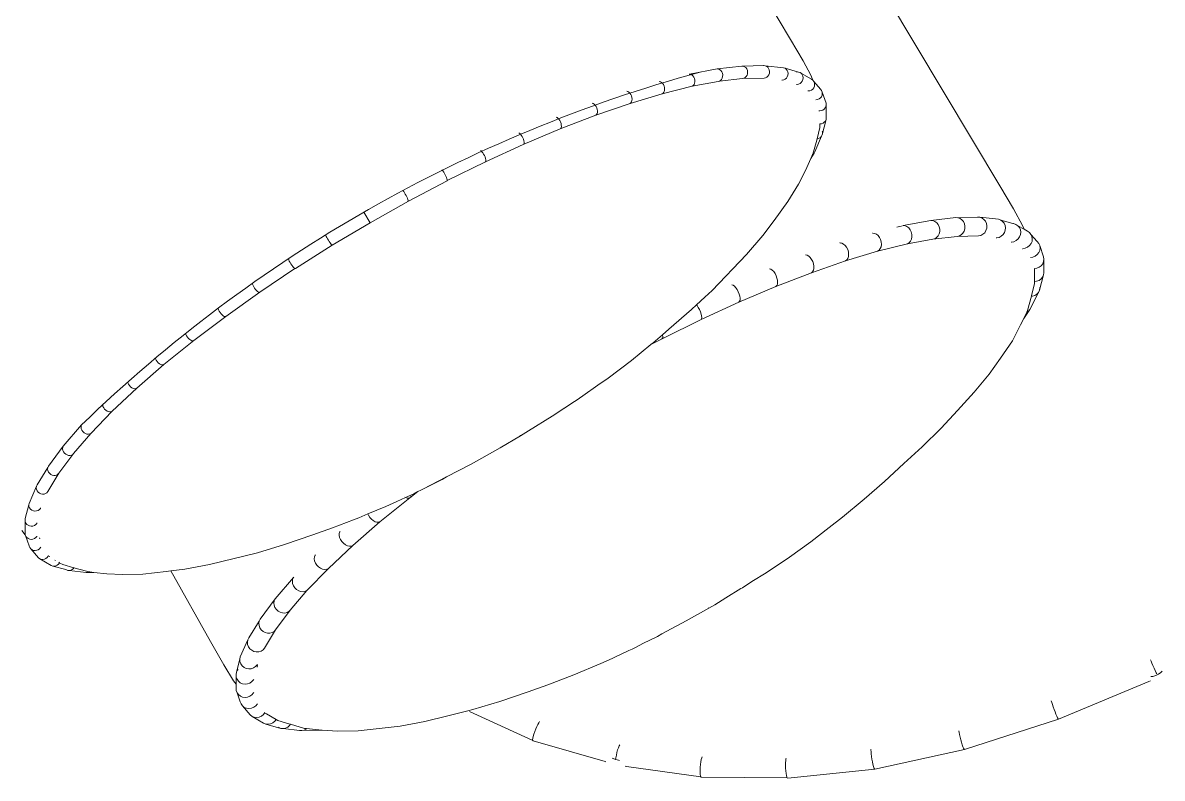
# Model space of a CAD drawing. Header units: millimetres. Extents: x 7998 to 72132, y -12523 to 5591.
# Drawn here: x 64858.25 to 64884.94, y -7581.37 to -7563.67 of the extents above; entities that cross this region are included whole.
import ezdxf

# ---------------------------------------------------------------- set-up
doc = ezdxf.new("R2010")
doc.units = ezdxf.units.MM
doc.layers.add('Xray_Furniture Temporary', color=23, linetype='Continuous', lineweight=15)

msp = doc.modelspace()

# ---------------------------------------------------------------- linework, layer by layer
at = {"layer": 'Xray_Furniture Temporary', "lineweight": 0}
for p, q in [((64871.664, -7556.35), (64876.234, -7564.063)), ((64875.884, -7558.689), (64881.136, -7567.489)), ((64876.529, -7564.563), (64876.234, -7564.063)), ((64874.514, -7564.75), (64873.867, -7564.872)), ((64875.096, -7564.684), (64874.514, -7564.75)), ((64874.546, -7564.754), (64874.514, -7564.75)), ((64874.576, -7564.767), (64874.546, -7564.754)), ((64875.129, -7564.687), (64875.096, -7564.684)), ((64875.596, -7564.675), (64875.129, -7564.687)), ((64875.161, -7564.7), (64875.129, -7564.687)), ((64875.188, -7564.722), (64875.161, -7564.7)), ((64875.21, -7564.752), (64875.188, -7564.722)), ((64875.225, -7564.786), (64875.21, -7564.752)), ((64875.606, -7564.673), (64875.596, -7564.675)), ((64875.641, -7564.676), (64875.606, -7564.673)), ((64876.074, -7564.723), (64875.641, -7564.676)), ((64875.673, -7564.689), (64875.641, -7564.676)), ((64875.701, -7564.711), (64875.673, -7564.689)), ((64875.723, -7564.741), (64875.701, -7564.711)), ((64875.738, -7564.776), (64875.723, -7564.741)), ((64876.107, -7564.736), (64876.074, -7564.723)), ((64876.136, -7564.758), (64876.107, -7564.736)), ((64876.426, -7564.825), (64876.107, -7564.736)), ((64876.158, -7564.787), (64876.136, -7564.758)), ((64876.711, -7564.897), (64876.529, -7564.563)), ((64873.867, -7564.872), (64873.864, -7564.872)), ((64873.896, -7564.876), (64873.867, -7564.872)), ((64873.925, -7564.889), (64873.896, -7564.876)), ((64873.951, -7564.911), (64873.925, -7564.889)), ((64873.973, -7564.941), (64873.951, -7564.911)), ((64873.988, -7564.976), (64873.973, -7564.941)), ((64873.996, -7565.013), (64873.988, -7564.976)), ((64873.997, -7565.051), (64873.996, -7565.013)), ((64875.113, -7564.978), (64874.57, -7565.038)), ((64874.57, -7565.038), (64874.597, -7565.021)), ((64874.603, -7564.789), (64874.576, -7564.767)), ((64874.597, -7565.021), (64874.62, -7564.997)), ((64874.624, -7564.819), (64874.603, -7564.789)), ((64874.62, -7564.997), (64874.637, -7564.965)), ((64874.639, -7564.853), (64874.624, -7564.819)), ((64874.637, -7564.965), (64874.646, -7564.929)), ((64874.647, -7564.891), (64874.639, -7564.853)), ((64874.646, -7564.929), (64874.647, -7564.891)), ((64875.616, -7564.968), (64875.113, -7564.978)), ((64875.113, -7564.978), (64875.146, -7564.972)), ((64875.146, -7564.972), (64875.175, -7564.955)), ((64875.175, -7564.955), (64875.2, -7564.931)), ((64875.2, -7564.931), (64875.219, -7564.899)), ((64875.219, -7564.899), (64875.229, -7564.863)), ((64875.231, -7564.824), (64875.225, -7564.786)), ((64875.229, -7564.863), (64875.231, -7564.824)), ((64875.616, -7564.968), (64875.65, -7564.961)), ((64875.65, -7564.961), (64875.682, -7564.945)), ((64875.682, -7564.945), (64875.708, -7564.92)), ((64875.708, -7564.92), (64875.728, -7564.888)), ((64875.728, -7564.888), (64875.74, -7564.852)), ((64875.744, -7564.814), (64875.738, -7564.776)), ((64875.74, -7564.852), (64875.744, -7564.814)), ((64876.032, -7565.013), (64876.043, -7565.014)), ((64876.043, -7565.014), (64876.078, -7565.007)), ((64876.078, -7565.007), (64876.111, -7564.991)), ((64876.111, -7564.991), (64876.139, -7564.966)), ((64876.139, -7564.966), (64876.161, -7564.935)), ((64876.173, -7564.822), (64876.158, -7564.787)), ((64876.161, -7564.935), (64876.174, -7564.898)), ((64876.178, -7564.86), (64876.173, -7564.822)), ((64876.174, -7564.898), (64876.178, -7564.86)), ((64876.39, -7564.821), (64876.373, -7564.824)), ((64876.426, -7564.825), (64876.39, -7564.821)), ((64876.46, -7564.838), (64876.426, -7564.825)), ((64876.49, -7564.861), (64876.46, -7564.838)), ((64876.512, -7564.89), (64876.49, -7564.861)), ((64876.49, -7564.861), (64876.729, -7564.995)), ((64876.526, -7564.925), (64876.512, -7564.89)), ((64876.512, -7565.036), (64876.526, -7565.001)), ((64876.531, -7564.963), (64876.526, -7564.925)), ((64876.526, -7565.001), (64876.531, -7564.963)), ((64876.759, -7565.018), (64876.711, -7564.897)), ((64876.759, -7565.018), (64876.729, -7564.995)), ((64876.781, -7565.047), (64876.759, -7565.018)), ((64872.423, -7565.281), (64872.398, -7565.276)), ((64872.449, -7565.296), (64872.423, -7565.281)), ((64872.473, -7565.319), (64872.449, -7565.296)), ((64873.187, -7565.052), (64873.158, -7565.047)), ((64873.214, -7565.066), (64873.187, -7565.052)), ((64873.239, -7565.088), (64873.214, -7565.066)), ((64873.929, -7565.158), (64873.229, -7565.332)), ((64873.26, -7565.118), (64873.239, -7565.088)), ((64873.252, -7565.317), (64873.27, -7565.293)), ((64873.276, -7565.153), (64873.26, -7565.118)), ((64873.27, -7565.293), (64873.282, -7565.263)), ((64873.285, -7565.19), (64873.276, -7565.153)), ((64873.282, -7565.263), (64873.287, -7565.228)), ((64873.287, -7565.228), (64873.285, -7565.19)), ((64874.539, -7565.044), (64873.929, -7565.158)), ((64873.929, -7565.158), (64873.954, -7565.142)), ((64873.954, -7565.142), (64873.975, -7565.118)), ((64873.975, -7565.118), (64873.989, -7565.087)), ((64873.989, -7565.087), (64873.997, -7565.051)), ((64874.539, -7565.044), (64874.57, -7565.038)), ((64876.379, -7565.113), (64876.389, -7565.114)), ((64876.389, -7565.114), (64876.426, -7565.108)), ((64876.426, -7565.108), (64876.46, -7565.092)), ((64876.46, -7565.092), (64876.489, -7565.068)), ((64876.489, -7565.068), (64876.512, -7565.036)), ((64876.645, -7565.267), (64876.654, -7565.268)), ((64876.654, -7565.268), (64876.691, -7565.263)), ((64876.691, -7565.263), (64876.726, -7565.247)), ((64876.726, -7565.247), (64876.756, -7565.223)), ((64876.756, -7565.223), (64876.779, -7565.193)), ((64876.779, -7565.193), (64876.794, -7565.157)), ((64876.795, -7565.082), (64876.781, -7565.047)), ((64876.941, -7565.228), (64876.781, -7565.047)), ((64876.794, -7565.157), (64876.8, -7565.12)), ((64876.8, -7565.12), (64876.795, -7565.082)), ((64876.963, -7565.258), (64876.941, -7565.228)), ((64876.977, -7565.293), (64876.963, -7565.258)), ((64877.069, -7565.555), (64876.977, -7565.293)), ((64876.981, -7565.33), (64876.977, -7565.293)), ((64871.614, -7565.561), (64871.592, -7565.556)), ((64871.638, -7565.576), (64871.614, -7565.561)), ((64872.476, -7565.558), (64871.677, -7565.834)), ((64872.494, -7565.348), (64872.473, -7565.319)), ((64873.229, -7565.332), (64872.476, -7565.558)), ((64872.476, -7565.558), (64872.496, -7565.544)), ((64872.51, -7565.383), (64872.494, -7565.348)), ((64872.496, -7565.544), (64872.511, -7565.521)), ((64872.52, -7565.42), (64872.51, -7565.383)), ((64872.511, -7565.521), (64872.521, -7565.492)), ((64872.524, -7565.457), (64872.52, -7565.42)), ((64872.521, -7565.492), (64872.524, -7565.457)), ((64873.229, -7565.332), (64873.252, -7565.317)), ((64876.826, -7565.474), (64876.832, -7565.475)), ((64876.832, -7565.475), (64876.87, -7565.47)), ((64876.87, -7565.47), (64876.906, -7565.455)), ((64876.906, -7565.455), (64876.936, -7565.432)), ((64876.936, -7565.432), (64876.96, -7565.402)), ((64876.96, -7565.402), (64876.976, -7565.367)), ((64876.976, -7565.367), (64876.981, -7565.33)), ((64877.073, -7565.592), (64877.069, -7565.555)), ((64871.661, -7565.599), (64871.638, -7565.576)), ((64871.681, -7565.629), (64871.661, -7565.599)), ((64871.677, -7565.834), (64871.694, -7565.821)), ((64871.698, -7565.664), (64871.681, -7565.629)), ((64871.694, -7565.821), (64871.707, -7565.799)), ((64871.709, -7565.7), (64871.698, -7565.664)), ((64871.707, -7565.799), (64871.714, -7565.771)), ((64871.714, -7565.737), (64871.709, -7565.7)), ((64871.714, -7565.771), (64871.714, -7565.737)), ((64876.903, -7565.73), (64876.922, -7565.733)), ((64876.922, -7565.733), (64876.96, -7565.728)), ((64876.96, -7565.728), (64876.996, -7565.715)), ((64876.996, -7565.715), (64877.027, -7565.692)), ((64877.027, -7565.692), (64877.051, -7565.663)), ((64877.051, -7565.663), (64877.067, -7565.629)), ((64877.067, -7565.629), (64877.073, -7565.592)), ((64877.074, -7565.904), (64877.073, -7565.592)), ((64870.767, -7565.889), (64870.747, -7565.882)), ((64870.789, -7565.904), (64870.767, -7565.889)), ((64870.81, -7565.928), (64870.789, -7565.904)), ((64870.83, -7565.958), (64870.81, -7565.928)), ((64870.847, -7565.992), (64870.83, -7565.958)), ((64871.677, -7565.834), (64870.841, -7566.157)), ((64870.86, -7566.028), (64870.847, -7565.992)), ((64870.867, -7566.064), (64870.86, -7566.028)), ((64870.865, -7566.124), (64870.869, -7566.097)), ((64870.869, -7566.097), (64870.867, -7566.064)), ((64876.919, -7566.038), (64876.923, -7566.039)), ((64876.922, -7566.049), (64876.92, -7566.127)), ((64876.923, -7566.039), (64876.922, -7566.042)), ((64876.923, -7566.039), (64876.961, -7566.035)), ((64876.961, -7566.035), (64876.997, -7566.022)), ((64876.981, -7566.296), (64877.068, -7565.94)), ((64876.997, -7566.022), (64877.028, -7566.001)), ((64877.028, -7566.001), (64877.053, -7565.973)), ((64877.053, -7565.973), (64877.068, -7565.94)), ((64877.068, -7565.94), (64877.074, -7565.904)), ((64869.889, -7566.26), (64869.873, -7566.253)), ((64869.909, -7566.277), (64869.889, -7566.26)), ((64869.93, -7566.301), (64869.909, -7566.277)), ((64869.949, -7566.331), (64869.93, -7566.301)), ((64869.967, -7566.365), (64869.949, -7566.331)), ((64869.98, -7566.401), (64869.967, -7566.365)), ((64870.841, -7566.157), (64869.976, -7566.524)), ((64870.841, -7566.157), (64870.855, -7566.145)), ((64870.855, -7566.145), (64870.865, -7566.124)), ((64876.804, -7566.694), (64876.965, -7566.328)), ((64876.857, -7566.388), (64876.92, -7566.127)), ((64876.91, -7566.375), (64876.941, -7566.355)), ((64876.941, -7566.355), (64876.965, -7566.328)), ((64876.965, -7566.328), (64876.981, -7566.296)), ((64876.982, -7566.224), (64876.977, -7566.211)), ((64876.985, -7566.248), (64876.982, -7566.224)), ((64869.976, -7566.524), (64869.089, -7566.931)), ((64869.976, -7566.524), (64869.987, -7566.513)), ((64869.99, -7566.436), (64869.98, -7566.401)), ((64869.987, -7566.513), (64869.993, -7566.494)), ((64869.994, -7566.468), (64869.99, -7566.436)), ((64869.993, -7566.494), (64869.994, -7566.468)), ((64876.76, -7566.746), (64876.834, -7566.476)), ((64876.834, -7566.476), (64876.857, -7566.388)), ((64876.857, -7566.388), (64876.875, -7566.387)), ((64876.875, -7566.387), (64876.91, -7566.375)), ((64868.99, -7566.674), (64868.976, -7566.666)), ((64869.008, -7566.691), (64868.99, -7566.674)), ((64869.027, -7566.716), (64869.008, -7566.691)), ((64869.046, -7566.746), (64869.027, -7566.716)), ((64869.064, -7566.78), (64869.046, -7566.746)), ((64869.079, -7566.815), (64869.064, -7566.78)), ((64869.091, -7566.849), (64869.079, -7566.815)), ((64869.098, -7566.88), (64869.091, -7566.849)), ((64869.1, -7566.905), (64869.098, -7566.88)), ((64876.59, -7567.13), (64876.715, -7566.848)), ((64876.715, -7566.848), (64876.789, -7566.726)), ((64876.715, -7566.848), (64876.754, -7566.759)), ((64876.754, -7566.759), (64876.76, -7566.746)), ((64876.754, -7566.759), (64876.766, -7566.751)), ((64876.766, -7566.751), (64876.789, -7566.726)), ((64876.789, -7566.726), (64876.804, -7566.694)), ((64868.077, -7567.124), (64868.067, -7567.115)), ((64868.094, -7567.142), (64868.077, -7567.124)), ((64868.112, -7567.168), (64868.094, -7567.142)), ((64868.13, -7567.198), (64868.112, -7567.168)), ((64869.089, -7566.931), (64868.194, -7567.368)), ((64869.089, -7566.931), (64869.097, -7566.922)), ((64869.097, -7566.922), (64869.1, -7566.905)), ((64876.59, -7567.13), (64876.424, -7567.451)), ((64868.189, -7567.376), (64867.287, -7567.846)), ((64868.148, -7567.232), (64868.13, -7567.198)), ((64868.165, -7567.266), (64868.148, -7567.232)), ((64868.178, -7567.299), (64868.165, -7567.266)), ((64868.188, -7567.329), (64868.178, -7567.299)), ((64868.193, -7567.352), (64868.188, -7567.329)), ((64868.189, -7567.376), (64868.194, -7567.368)), ((64868.194, -7567.368), (64868.193, -7567.352)), ((64867.161, -7567.607), (64867.153, -7567.597)), ((64867.175, -7567.626), (64867.161, -7567.607)), ((64867.192, -7567.652), (64867.175, -7567.626)), ((64867.21, -7567.683), (64867.192, -7567.652)), ((64867.229, -7567.717), (64867.21, -7567.683)), ((64876.177, -7567.86), (64876.424, -7567.451)), ((64881.136, -7567.489), (64881.457, -7568.031)), ((64867.285, -7567.852), (64866.386, -7568.355)), ((64867.246, -7567.75), (64867.229, -7567.717)), ((64867.262, -7567.782), (64867.246, -7567.75)), ((64867.274, -7567.81), (64867.262, -7567.782)), ((64867.272, -7567.84), (64867.279, -7567.849)), ((64867.283, -7567.832), (64867.274, -7567.81)), ((64867.279, -7567.849), (64867.285, -7567.852)), ((64867.287, -7567.846), (64867.283, -7567.832)), ((64867.285, -7567.852), (64867.287, -7567.846)), ((64875.851, -7568.301), (64876.177, -7567.86)), ((64866.243, -7568.107), (64866.386, -7568.355)), ((64879.522, -7568.301), (64880.106, -7568.235)), ((64880.157, -7568.238), (64880.106, -7568.235)), ((64880.157, -7568.238), (64880.617, -7568.224)), ((64880.671, -7568.227), (64880.617, -7568.224)), ((64880.722, -7568.245), (64880.671, -7568.227)), ((64880.671, -7568.227), (64881.106, -7568.274)), ((64881.457, -7568.031), (64881.67, -7568.418)), ((64866.386, -7568.355), (64865.501, -7568.882)), ((64875.585, -7568.657), (64875.851, -7568.301)), ((64878.726, -7568.459), (64878.828, -7568.434)), ((64878.837, -7568.432), (64878.828, -7568.434)), ((64878.873, -7568.423), (64878.861, -7568.426)), ((64878.873, -7568.423), (64879.522, -7568.301)), ((64878.919, -7568.427), (64878.873, -7568.423)), ((64878.964, -7568.446), (64878.919, -7568.427)), ((64879.005, -7568.478), (64878.964, -7568.446)), ((64879.039, -7568.521), (64879.005, -7568.478)), ((64879.571, -7568.305), (64879.522, -7568.301)), ((64879.619, -7568.323), (64879.571, -7568.305)), ((64879.661, -7568.355), (64879.619, -7568.323)), ((64879.696, -7568.398), (64879.661, -7568.355)), ((64879.72, -7568.449), (64879.696, -7568.398)), ((64879.732, -7568.506), (64879.72, -7568.449)), ((64880.207, -7568.256), (64880.157, -7568.238)), ((64880.25, -7568.287), (64880.207, -7568.256)), ((64880.285, -7568.33), (64880.25, -7568.287)), ((64880.309, -7568.382), (64880.285, -7568.33)), ((64880.303, -7568.55), (64880.318, -7568.496)), ((64880.321, -7568.438), (64880.309, -7568.382)), ((64880.318, -7568.496), (64880.321, -7568.438)), ((64880.767, -7568.277), (64880.722, -7568.245)), ((64880.802, -7568.32), (64880.767, -7568.277)), ((64880.826, -7568.371), (64880.802, -7568.32)), ((64880.815, -7568.54), (64880.833, -7568.485)), ((64880.836, -7568.427), (64880.826, -7568.371)), ((64880.833, -7568.485), (64880.836, -7568.427)), ((64881.159, -7568.292), (64881.106, -7568.274)), ((64881.205, -7568.324), (64881.159, -7568.292)), ((64881.159, -7568.292), (64881.447, -7568.375)), ((64881.241, -7568.367), (64881.205, -7568.324)), ((64881.264, -7568.418), (64881.241, -7568.367)), ((64881.274, -7568.474), (64881.264, -7568.418)), ((64881.268, -7568.532), (64881.274, -7568.474)), ((64881.46, -7568.376), (64881.447, -7568.375)), ((64881.514, -7568.395), (64881.46, -7568.376)), ((64881.561, -7568.427), (64881.514, -7568.395)), ((64881.597, -7568.47), (64881.561, -7568.427)), ((64881.561, -7568.427), (64881.71, -7568.509)), ((64881.62, -7568.521), (64881.597, -7568.47)), ((64881.67, -7568.418), (64881.71, -7568.509)), ((64865.351, -7568.652), (64865.347, -7568.64)), ((64865.361, -7568.674), (64865.351, -7568.652)), ((64865.375, -7568.701), (64865.361, -7568.674)), ((64865.392, -7568.733), (64865.375, -7568.701)), ((64865.412, -7568.765), (64865.392, -7568.733)), ((64865.432, -7568.798), (64865.412, -7568.765)), ((64875.203, -7569.103), (64875.585, -7568.657)), ((64878.163, -7568.599), (64878.155, -7568.602)), ((64878.206, -7568.604), (64878.163, -7568.599)), ((64878.249, -7568.624), (64878.206, -7568.604)), ((64878.288, -7568.656), (64878.249, -7568.624)), ((64878.321, -7568.699), (64878.288, -7568.656)), ((64878.346, -7568.751), (64878.321, -7568.699)), ((64878.361, -7568.806), (64878.346, -7568.751)), ((64878.976, -7568.849), (64879.568, -7568.74)), ((64879.064, -7568.572), (64879.039, -7568.521)), ((64879.047, -7568.787), (64879.068, -7568.739)), ((64879.077, -7568.628), (64879.064, -7568.572)), ((64879.068, -7568.739), (64879.079, -7568.685)), ((64879.079, -7568.685), (64879.077, -7568.628)), ((64879.568, -7568.74), (64880.141, -7568.675)), ((64879.568, -7568.74), (64879.616, -7568.729)), ((64879.616, -7568.729), (64879.659, -7568.703)), ((64879.659, -7568.703), (64879.694, -7568.665)), ((64879.694, -7568.665), (64879.719, -7568.617)), ((64879.719, -7568.617), (64879.732, -7568.563)), ((64879.732, -7568.563), (64879.732, -7568.506)), ((64880.141, -7568.675), (64880.191, -7568.663)), ((64880.141, -7568.675), (64880.642, -7568.664)), ((64880.191, -7568.663), (64880.237, -7568.637)), ((64880.237, -7568.637), (64880.275, -7568.599)), ((64880.275, -7568.599), (64880.303, -7568.55)), ((64880.642, -7568.664), (64880.695, -7568.652)), ((64880.695, -7568.652), (64880.744, -7568.626)), ((64880.744, -7568.626), (64880.785, -7568.588)), ((64880.785, -7568.588), (64880.815, -7568.54)), ((64881.056, -7568.709), (64881.068, -7568.71)), ((64881.068, -7568.71), (64881.123, -7568.698)), ((64881.123, -7568.698), (64881.174, -7568.672)), ((64881.174, -7568.672), (64881.217, -7568.634)), ((64881.217, -7568.634), (64881.249, -7568.586)), ((64881.249, -7568.586), (64881.268, -7568.532)), ((64881.523, -7568.774), (64881.568, -7568.736)), ((64881.568, -7568.736), (64881.602, -7568.689)), ((64881.602, -7568.689), (64881.623, -7568.634)), ((64881.629, -7568.577), (64881.62, -7568.521)), ((64881.623, -7568.634), (64881.629, -7568.577)), ((64881.71, -7568.509), (64881.784, -7568.553)), ((64881.832, -7568.585), (64881.784, -7568.553)), ((64881.868, -7568.628), (64881.832, -7568.585)), ((64881.891, -7568.679), (64881.868, -7568.628)), ((64881.868, -7568.628), (64882.015, -7568.797)), ((64881.899, -7568.735), (64881.891, -7568.679)), ((64881.893, -7568.792), (64881.899, -7568.735)), ((64865.495, -7568.88), (64864.636, -7569.427)), ((64865.452, -7568.827), (64865.432, -7568.798)), ((64865.47, -7568.852), (64865.452, -7568.827)), ((64865.485, -7568.87), (64865.47, -7568.852)), ((64865.495, -7568.88), (64865.485, -7568.87)), ((64865.501, -7568.882), (64865.495, -7568.88)), ((64865.497, -7568.865), (64865.501, -7568.875)), ((64865.501, -7568.875), (64865.501, -7568.882)), ((64877.399, -7568.829), (64877.394, -7568.83)), ((64877.439, -7568.835), (64877.399, -7568.829)), ((64877.479, -7568.855), (64877.439, -7568.835)), ((64877.517, -7568.888), (64877.479, -7568.855)), ((64877.549, -7568.931), (64877.517, -7568.888)), ((64877.524, -7569.249), (64878.276, -7569.023)), ((64877.575, -7568.983), (64877.549, -7568.931)), ((64877.591, -7569.038), (64877.575, -7568.983)), ((64878.976, -7568.849), (64878.276, -7569.023)), ((64878.276, -7569.023), (64878.312, -7568.999)), ((64878.312, -7568.999), (64878.34, -7568.962)), ((64878.34, -7568.962), (64878.358, -7568.916)), ((64878.358, -7568.916), (64878.365, -7568.863)), ((64878.365, -7568.863), (64878.361, -7568.806)), ((64878.976, -7568.849), (64879.015, -7568.824)), ((64879.015, -7568.824), (64879.047, -7568.787)), ((64881.405, -7568.809), (64881.413, -7568.81)), ((64881.413, -7568.81), (64881.47, -7568.799)), ((64881.47, -7568.799), (64881.523, -7568.774)), ((64881.672, -7568.963), (64881.677, -7568.964)), ((64881.677, -7568.964), (64881.735, -7568.953)), ((64881.735, -7568.953), (64881.789, -7568.929)), ((64881.789, -7568.929), (64881.835, -7568.892)), ((64881.835, -7568.892), (64881.871, -7568.845)), ((64881.871, -7568.845), (64881.893, -7568.792)), ((64882.051, -7568.84), (64882.015, -7568.797)), ((64882.074, -7568.892), (64882.051, -7568.84)), ((64882.052, -7569.056), (64882.075, -7569.003)), ((64882.082, -7568.947), (64882.074, -7568.892)), ((64882.074, -7568.892), (64882.166, -7569.156)), ((64882.075, -7569.003), (64882.082, -7568.947)), ((64864.474, -7569.204), (64864.474, -7569.199)), ((64864.482, -7569.227), (64864.474, -7569.204)), ((64864.495, -7569.256), (64864.482, -7569.227)), ((64864.512, -7569.287), (64864.495, -7569.256)), ((64864.532, -7569.32), (64864.512, -7569.287)), ((64875.203, -7569.103), (64874.399, -7569.939)), ((64876.626, -7569.116), (64876.59, -7569.109)), ((64876.663, -7569.137), (64876.626, -7569.116)), ((64876.699, -7569.171), (64876.663, -7569.137)), ((64876.73, -7569.214), (64876.699, -7569.171)), ((64876.726, -7569.525), (64877.524, -7569.249)), ((64876.756, -7569.265), (64876.73, -7569.214)), ((64876.774, -7569.32), (64876.756, -7569.265)), ((64877.524, -7569.249), (64877.555, -7569.226)), ((64877.555, -7569.226), (64877.579, -7569.191)), ((64877.579, -7569.191), (64877.593, -7569.146)), ((64877.597, -7569.093), (64877.591, -7569.038)), ((64877.593, -7569.146), (64877.597, -7569.093)), ((64881.855, -7569.172), (64881.914, -7569.161)), ((64881.914, -7569.161), (64881.969, -7569.137)), ((64881.969, -7569.137), (64882.016, -7569.101)), ((64882.016, -7569.101), (64882.052, -7569.056)), ((64882.143, -7569.318), (64882.166, -7569.266)), ((64882.174, -7569.211), (64882.166, -7569.156)), ((64882.166, -7569.266), (64882.174, -7569.211)), ((64882.174, -7569.211), (64882.172, -7569.525)), ((64864.628, -7569.427), (64863.802, -7569.984)), ((64864.554, -7569.351), (64864.532, -7569.32)), ((64864.576, -7569.379), (64864.554, -7569.351)), ((64864.596, -7569.402), (64864.576, -7569.379)), ((64864.614, -7569.418), (64864.596, -7569.402)), ((64864.628, -7569.427), (64864.614, -7569.418)), ((64864.636, -7569.427), (64864.628, -7569.427)), ((64875.774, -7569.445), (64875.742, -7569.436)), ((64875.809, -7569.467), (64875.774, -7569.445)), ((64875.842, -7569.501), (64875.809, -7569.467)), ((64875.873, -7569.546), (64875.842, -7569.501)), ((64875.899, -7569.596), (64875.873, -7569.546)), ((64875.891, -7569.847), (64876.726, -7569.525)), ((64876.726, -7569.525), (64876.753, -7569.503)), ((64876.753, -7569.503), (64876.772, -7569.47)), ((64876.772, -7569.47), (64876.782, -7569.426)), ((64876.783, -7569.375), (64876.774, -7569.32)), ((64876.782, -7569.426), (64876.783, -7569.375)), ((64881.947, -7569.426), (64882.004, -7569.419)), ((64881.951, -7569.731), (64881.953, -7569.474)), ((64881.953, -7569.474), (64881.952, -7569.441)), ((64882.004, -7569.419), (64882.059, -7569.397)), ((64882.059, -7569.397), (64882.107, -7569.363)), ((64882.107, -7569.363), (64882.143, -7569.318)), ((64882.172, -7569.525), (64882.164, -7569.579)), ((64863.634, -7569.794), (64863.63, -7569.776)), ((64863.646, -7569.823), (64863.634, -7569.794)), ((64863.663, -7569.854), (64863.646, -7569.823)), ((64874.893, -7569.819), (64874.865, -7569.808)), ((64874.924, -7569.842), (64874.893, -7569.819)), ((64875.891, -7569.847), (64875.913, -7569.828)), ((64875.919, -7569.65), (64875.899, -7569.596)), ((64875.913, -7569.828), (64875.928, -7569.796)), ((64875.931, -7569.704), (64875.919, -7569.65)), ((64875.928, -7569.796), (64875.934, -7569.754)), ((64875.934, -7569.754), (64875.931, -7569.704)), ((64881.884, -7570.069), (64881.951, -7569.778)), ((64882.002, -7569.725), (64881.951, -7569.731)), ((64881.951, -7569.778), (64881.951, -7569.731)), ((64882.057, -7569.705), (64882.002, -7569.725)), ((64882.105, -7569.672), (64882.057, -7569.705)), ((64882.164, -7569.579), (64882.065, -7569.937)), ((64882.141, -7569.629), (64882.105, -7569.672)), ((64882.164, -7569.579), (64882.141, -7569.629)), ((64863.802, -7569.984), (64863.006, -7570.548)), ((64863.683, -7569.887), (64863.663, -7569.854)), ((64863.706, -7569.917), (64863.683, -7569.887)), ((64863.73, -7569.944), (64863.706, -7569.917)), ((64863.753, -7569.965), (64863.73, -7569.944)), ((64863.773, -7569.98), (64863.753, -7569.965)), ((64863.79, -7569.986), (64863.773, -7569.98)), ((64863.802, -7569.984), (64863.79, -7569.986)), ((64874.035, -7570.282), (64874.226, -7570.101)), ((64874.226, -7570.101), (64874.399, -7569.939)), ((64874.955, -7569.877), (64874.924, -7569.842)), ((64874.985, -7569.922), (64874.955, -7569.877)), ((64875.012, -7569.972), (64874.985, -7569.922)), ((64875.034, -7570.026), (64875.012, -7569.972)), ((64875.027, -7570.213), (64875.891, -7569.847)), ((64875.048, -7570.078), (64875.034, -7570.026)), ((64875.055, -7570.126), (64875.048, -7570.078)), ((64881.789, -7570.411), (64881.88, -7570.078)), ((64882.043, -7569.986), (64881.844, -7570.385)), ((64881.88, -7570.078), (64881.884, -7570.069)), ((64881.88, -7570.078), (64881.905, -7570.076)), ((64881.905, -7570.076), (64881.959, -7570.058)), ((64881.959, -7570.058), (64882.007, -7570.027)), ((64882.007, -7570.027), (64882.043, -7569.986)), ((64882.043, -7569.986), (64882.065, -7569.937)), ((64882.065, -7569.937), (64882.073, -7569.884)), ((64882.073, -7569.884), (64882.072, -7569.88)), ((64862.825, -7570.367), (64862.824, -7570.363)), ((64862.836, -7570.397), (64862.825, -7570.367)), ((64873.92, -7570.39), (64874.035, -7570.282)), ((64874.046, -7570.295), (64874.035, -7570.282)), ((64874.075, -7570.34), (64874.046, -7570.295)), ((64874.103, -7570.39), (64874.075, -7570.34)), ((64874.141, -7570.62), (64875.027, -7570.213)), ((64875.027, -7570.213), (64875.044, -7570.196)), ((64875.044, -7570.196), (64875.054, -7570.166)), ((64875.054, -7570.166), (64875.055, -7570.126)), ((64863.006, -7570.548), (64862.255, -7571.114)), ((64862.852, -7570.429), (64862.836, -7570.397)), ((64862.873, -7570.461), (64862.852, -7570.429)), ((64862.897, -7570.491), (64862.873, -7570.461)), ((64862.922, -7570.516), (64862.897, -7570.491)), ((64862.948, -7570.536), (64862.922, -7570.516)), ((64862.971, -7570.548), (64862.948, -7570.536)), ((64862.991, -7570.552), (64862.971, -7570.548)), ((64863.006, -7570.548), (64862.991, -7570.552)), ((64873.242, -7571.064), (64874.141, -7570.62)), ((64873.389, -7570.851), (64873.92, -7570.39)), ((64874.126, -7570.443), (64874.103, -7570.39)), ((64874.143, -7570.494), (64874.126, -7570.443)), ((64874.141, -7570.62), (64874.153, -7570.606)), ((64874.154, -7570.54), (64874.143, -7570.494)), ((64874.153, -7570.606), (64874.157, -7570.578)), ((64874.157, -7570.578), (64874.154, -7570.54)), ((64881.623, -7570.748), (64881.698, -7570.597)), ((64881.844, -7570.385), (64881.698, -7570.597)), ((64881.698, -7570.597), (64881.771, -7570.448)), ((64881.771, -7570.448), (64881.789, -7570.411)), ((64881.771, -7570.448), (64881.809, -7570.424)), ((64881.809, -7570.424), (64881.844, -7570.385)), ((64873.389, -7570.851), (64873.236, -7570.979)), ((64881.438, -7571.12), (64881.623, -7570.748)), ((64862.255, -7571.114), (64861.558, -7571.677)), ((64862.072, -7570.973), (64862.065, -7570.95)), ((64862.088, -7571.005), (64862.072, -7570.973)), ((64862.109, -7571.037), (64862.088, -7571.005)), ((64862.134, -7571.066), (64862.109, -7571.037)), ((64862.162, -7571.09), (64862.134, -7571.066)), ((64862.189, -7571.108), (64862.162, -7571.09)), ((64862.215, -7571.118), (64862.189, -7571.108)), ((64862.238, -7571.12), (64862.215, -7571.118)), ((64862.255, -7571.114), (64862.238, -7571.12)), ((64872.965, -7571.21), (64873.242, -7571.064)), ((64872.965, -7571.21), (64873.016, -7571.169)), ((64873.236, -7570.979), (64873.016, -7571.169)), ((64873.218, -7571.055), (64873.229, -7571.063)), ((64873.229, -7571.063), (64873.242, -7571.064)), ((64873.24, -7570.991), (64873.236, -7570.979)), ((64873.248, -7571.027), (64873.24, -7570.991)), ((64873.242, -7571.064), (64873.249, -7571.052)), ((64873.249, -7571.052), (64873.248, -7571.027)), ((64881.438, -7571.12), (64881.157, -7571.528)), ((64872.508, -7571.584), (64872.965, -7571.21)), ((64861.558, -7571.677), (64860.919, -7572.23)), ((64861.362, -7571.545), (64861.358, -7571.53)), ((64861.378, -7571.578), (64861.362, -7571.545)), ((64861.4, -7571.609), (64861.378, -7571.578)), ((64861.426, -7571.637), (64861.4, -7571.609)), ((64861.455, -7571.66), (64861.426, -7571.637)), ((64861.484, -7571.677), (64861.455, -7571.66)), ((64861.512, -7571.685), (64861.484, -7571.677)), ((64861.538, -7571.685), (64861.512, -7571.685)), ((64861.558, -7571.677), (64861.538, -7571.685)), ((64871.962, -7571.998), (64872.508, -7571.584)), ((64880.886, -7571.903), (64881.157, -7571.528)), ((64880.886, -7571.903), (64880.538, -7572.323)), ((64860.919, -7572.23), (64860.347, -7572.769)), ((64860.713, -7572.108), (64860.709, -7572.091)), ((64860.728, -7572.141), (64860.713, -7572.108)), ((64860.75, -7572.172), (64860.728, -7572.141)), ((64860.777, -7572.2), (64860.75, -7572.172)), ((64860.808, -7572.221), (64860.777, -7572.2)), ((64860.839, -7572.236), (64860.808, -7572.221)), ((64860.869, -7572.243), (64860.839, -7572.236)), ((64860.919, -7572.23), (64860.897, -7572.241)), ((64871.373, -7572.414), (64871.725, -7572.164)), ((64871.725, -7572.164), (64871.962, -7571.998)), ((64860.897, -7572.241), (64860.869, -7572.243)), ((64871.373, -7572.414), (64871.216, -7572.519)), ((64880.538, -7572.323), (64880.149, -7572.751)), ((64860.347, -7572.769), (64859.846, -7573.289)), ((64860.124, -7572.624), (64860.124, -7572.623)), ((64860.13, -7572.657), (64860.124, -7572.624)), ((64860.146, -7572.69), (64860.13, -7572.657)), ((64860.168, -7572.72), (64860.146, -7572.69)), ((64860.196, -7572.747), (64860.168, -7572.72)), ((64860.227, -7572.768), (64860.196, -7572.747)), ((64860.26, -7572.781), (64860.227, -7572.768)), ((64860.347, -7572.769), (64860.322, -7572.782)), ((64870.65, -7572.884), (64871.176, -7572.544)), ((64870.749, -7572.828), (64871.176, -7572.544)), ((64871.176, -7572.544), (64871.216, -7572.519)), ((64880.149, -7572.751), (64879.762, -7573.168)), ((64860.293, -7572.786), (64860.26, -7572.781)), ((64860.322, -7572.782), (64860.293, -7572.786)), ((64870.099, -7573.234), (64870.65, -7572.884)), ((64870.65, -7572.884), (64870.749, -7572.828)), ((64859.629, -7573.092), (64859.2, -7573.592)), ((64859.846, -7573.289), (64859.442, -7573.76)), ((64859.615, -7573.151), (64859.618, -7573.119)), ((64859.621, -7573.185), (64859.615, -7573.151)), ((64859.618, -7573.119), (64859.629, -7573.092)), ((64859.636, -7573.218), (64859.621, -7573.185)), ((64859.629, -7573.092), (64859.631, -7573.09)), ((64859.659, -7573.249), (64859.636, -7573.218)), ((64859.687, -7573.275), (64859.659, -7573.249)), ((64859.72, -7573.294), (64859.687, -7573.275)), ((64859.754, -7573.306), (64859.72, -7573.294)), ((64859.788, -7573.309), (64859.754, -7573.306)), ((64859.82, -7573.303), (64859.788, -7573.309)), ((64859.846, -7573.289), (64859.82, -7573.303)), ((64869.913, -7573.344), (64870.099, -7573.234)), ((64870.083, -7573.245), (64870.079, -7573.24)), ((64879.762, -7573.168), (64879.317, -7573.603)), ((64869.431, -7573.63), (64869.913, -7573.344)), ((64869.913, -7573.344), (64869.905, -7573.334)), ((64869.917, -7573.35), (64869.913, -7573.344)), ((64859.2, -7573.592), (64858.852, -7574.062)), ((64859.421, -7573.783), (64859.098, -7574.224)), ((64859.184, -7573.654), (64859.188, -7573.621)), ((64859.19, -7573.688), (64859.184, -7573.654)), ((64859.188, -7573.621), (64859.2, -7573.592)), ((64859.204, -7573.721), (64859.19, -7573.688)), ((64859.227, -7573.752), (64859.204, -7573.721)), ((64859.256, -7573.777), (64859.227, -7573.752)), ((64859.29, -7573.795), (64859.256, -7573.777)), ((64859.325, -7573.806), (64859.29, -7573.795)), ((64859.361, -7573.807), (64859.325, -7573.806)), ((64859.394, -7573.799), (64859.361, -7573.807)), ((64859.421, -7573.783), (64859.394, -7573.799)), ((64859.442, -7573.76), (64859.421, -7573.783)), ((64869.431, -7573.63), (64868.756, -7574.01)), ((64878.89, -7573.998), (64879.317, -7573.603)), ((64858.838, -7574.093), (64858.588, -7574.499)), ((64858.834, -7574.126), (64858.838, -7574.093)), ((64858.838, -7574.093), (64858.852, -7574.062)), ((64868.756, -7574.01), (64868.176, -7574.312)), ((64878.89, -7573.998), (64878.44, -7574.414)), ((64858.839, -7574.161), (64858.834, -7574.126)), ((64859.098, -7574.224), (64858.838, -7574.655)), ((64858.854, -7574.195), (64858.839, -7574.161)), ((64858.876, -7574.225), (64858.854, -7574.195)), ((64858.906, -7574.25), (64858.876, -7574.225)), ((64858.94, -7574.267), (64858.906, -7574.25)), ((64858.977, -7574.276), (64858.94, -7574.267)), ((64859.013, -7574.276), (64858.977, -7574.276)), ((64859.047, -7574.267), (64859.013, -7574.276)), ((64859.076, -7574.249), (64859.047, -7574.267)), ((64859.098, -7574.224), (64859.076, -7574.249)), ((64868.176, -7574.312), (64867.619, -7574.598)), ((64867.619, -7574.598), (64868.079, -7574.369)), ((64868.176, -7574.312), (64868.079, -7574.369)), ((64858.573, -7574.53), (64858.397, -7574.929)), ((64858.568, -7574.565), (64858.573, -7574.53)), ((64858.573, -7574.6), (64858.568, -7574.565)), ((64858.573, -7574.53), (64858.588, -7574.499)), ((64858.588, -7574.634), (64858.573, -7574.6)), ((64858.611, -7574.664), (64858.588, -7574.634)), ((64867.505, -7574.655), (64867.577, -7574.62)), ((64867.619, -7574.598), (64867.577, -7574.62)), ((64878.44, -7574.414), (64877.958, -7574.834)), ((64858.641, -7574.688), (64858.611, -7574.664)), ((64858.675, -7574.705), (64858.641, -7574.688)), ((64858.713, -7574.712), (64858.675, -7574.705)), ((64858.75, -7574.711), (64858.713, -7574.712)), ((64858.785, -7574.7), (64858.75, -7574.711)), ((64858.815, -7574.681), (64858.785, -7574.7)), ((64858.838, -7574.655), (64858.815, -7574.681)), ((64866.619, -7575.36), (64867.315, -7574.798)), ((64867.016, -7574.883), (64866.753, -7575.005)), ((64867.016, -7574.883), (64867.219, -7574.791)), ((64867.186, -7574.77), (64867.183, -7574.768)), ((64867.219, -7574.791), (64867.408, -7574.703)), ((64867.253, -7574.804), (64867.219, -7574.791)), ((64867.288, -7574.808), (64867.253, -7574.804)), ((64867.315, -7574.798), (64867.288, -7574.808)), ((64867.315, -7574.798), (64867.505, -7574.655)), ((64867.334, -7574.777), (64867.315, -7574.798)), ((64867.336, -7574.772), (64867.334, -7574.777)), ((64867.408, -7574.703), (64867.505, -7574.655)), ((64877.452, -7575.25), (64877.958, -7574.834)), ((64858.391, -7574.964), (64858.309, -7575.285)), ((64858.391, -7574.964), (64858.397, -7574.929)), ((64858.396, -7575), (64858.391, -7574.964)), ((64858.41, -7575.034), (64858.396, -7575)), ((64858.434, -7575.064), (64858.41, -7575.034)), ((64858.464, -7575.088), (64858.434, -7575.064)), ((64858.499, -7575.103), (64858.464, -7575.088)), ((64858.537, -7575.11), (64858.499, -7575.103)), ((64858.575, -7575.107), (64858.537, -7575.11)), ((64858.61, -7575.095), (64858.575, -7575.107)), ((64858.641, -7575.075), (64858.61, -7575.095)), ((64858.664, -7575.047), (64858.641, -7575.075)), ((64858.669, -7575.036), (64858.664, -7575.047)), ((64866.753, -7575.005), (64866.335, -7575.178)), ((64858.304, -7575.321), (64858.309, -7575.285)), ((64858.308, -7575.358), (64858.304, -7575.321)), ((64858.305, -7575.632), (64858.308, -7575.358)), ((64858.322, -7575.392), (64858.308, -7575.358)), ((64858.346, -7575.421), (64858.322, -7575.392)), ((64858.376, -7575.444), (64858.346, -7575.421)), ((64858.554, -7575.426), (64858.523, -7575.448)), ((64858.578, -7575.398), (64858.554, -7575.426)), ((64858.582, -7575.388), (64858.578, -7575.398)), ((64866, -7575.317), (64865.508, -7575.503)), ((64865.981, -7575.913), (64866.619, -7575.36)), ((64866.122, -7575.271), (64866, -7575.317)), ((64866.335, -7575.178), (64866.122, -7575.271)), ((64866.348, -7575.209), (64866.335, -7575.178)), ((64866.379, -7575.257), (64866.348, -7575.209)), ((64866.418, -7575.299), (64866.379, -7575.257)), ((64866.461, -7575.335), (64866.418, -7575.299)), ((64866.505, -7575.36), (64866.461, -7575.335)), ((64866.548, -7575.373), (64866.505, -7575.36)), ((64866.587, -7575.373), (64866.548, -7575.373)), ((64866.619, -7575.36), (64866.587, -7575.373)), ((64877.141, -7575.497), (64877.452, -7575.25)), ((64858.31, -7575.669), (64858.229, -7575.568)), ((64858.31, -7575.669), (64858.305, -7575.632)), ((64858.324, -7575.704), (64858.31, -7575.669)), ((64858.347, -7575.733), (64858.324, -7575.704)), ((64858.324, -7575.704), (64858.4, -7575.921)), ((64858.411, -7575.459), (64858.376, -7575.444)), ((64858.449, -7575.465), (64858.411, -7575.459)), ((64858.488, -7575.461), (64858.449, -7575.465)), ((64858.523, -7575.448), (64858.488, -7575.461)), ((64858.579, -7575.703), (64858.556, -7575.733)), ((64858.583, -7575.695), (64858.579, -7575.703)), ((64865.046, -7575.668), (64864.381, -7575.897)), ((64865.046, -7575.668), (64865.508, -7575.503)), ((64865.662, -7575.677), (64865.665, -7575.633)), ((64865.672, -7575.726), (64865.662, -7575.677)), ((64865.665, -7575.633), (64865.68, -7575.595)), ((64865.68, -7575.595), (64865.684, -7575.591)), ((64876.711, -7575.833), (64877.141, -7575.497)), ((64858.377, -7575.756), (64858.347, -7575.733)), ((64858.413, -7575.77), (64858.377, -7575.756)), ((64858.401, -7575.932), (64858.4, -7575.921)), ((64858.415, -7575.967), (64858.401, -7575.932)), ((64858.451, -7575.775), (64858.413, -7575.77)), ((64858.439, -7575.996), (64858.415, -7575.967)), ((64858.489, -7575.77), (64858.451, -7575.775)), ((64858.525, -7575.756), (64858.489, -7575.77)), ((64858.556, -7575.733), (64858.525, -7575.756)), ((64858.645, -7575.739), (64858.651, -7575.757)), ((64858.669, -7575.961), (64858.646, -7575.992)), ((64858.672, -7575.955), (64858.669, -7575.961)), ((64863.752, -7576.086), (64864.381, -7575.897)), ((64865.409, -7576.452), (64865.981, -7575.913)), ((64865.694, -7575.776), (64865.672, -7575.726)), ((64865.725, -7575.824), (64865.694, -7575.776)), ((64865.765, -7575.866), (64865.725, -7575.824)), ((64865.81, -7575.899), (64865.765, -7575.866)), ((64865.857, -7575.921), (64865.81, -7575.899)), ((64865.903, -7575.932), (64865.857, -7575.921)), ((64865.946, -7575.929), (64865.903, -7575.932)), ((64865.981, -7575.913), (64865.946, -7575.929)), ((64876.215, -7576.189), (64876.711, -7575.833)), ((64858.469, -7576.018), (64858.439, -7575.996)), ((64858.439, -7575.996), (64858.62, -7576.207)), ((64858.504, -7576.032), (64858.469, -7576.018)), ((64858.542, -7576.036), (64858.504, -7576.032)), ((64858.58, -7576.03), (64858.542, -7576.036)), ((64858.615, -7576.015), (64858.58, -7576.03)), ((64858.646, -7575.992), (64858.615, -7576.015)), ((64858.65, -7576.229), (64858.62, -7576.207)), ((64858.685, -7576.242), (64858.65, -7576.229)), ((64858.65, -7576.229), (64858.919, -7576.385)), ((64858.723, -7576.245), (64858.685, -7576.242)), ((64858.76, -7576.239), (64858.723, -7576.245)), ((64858.795, -7576.223), (64858.76, -7576.239)), ((64858.825, -7576.199), (64858.795, -7576.223)), ((64858.847, -7576.168), (64858.825, -7576.199)), ((64858.855, -7576.15), (64858.847, -7576.168)), ((64858.87, -7576.181), (64858.878, -7576.169)), ((64863.752, -7576.086), (64862.626, -7576.365)), ((64865.077, -7576.228), (64865.082, -7576.182)), ((64865.086, -7576.279), (64865.077, -7576.228)), ((64865.082, -7576.182), (64865.099, -7576.142)), ((64865.099, -7576.142), (64865.105, -7576.136)), ((64875.665, -7576.556), (64876.215, -7576.189)), ((64858.953, -7576.398), (64858.919, -7576.385)), ((64858.99, -7576.401), (64858.953, -7576.398)), ((64858.953, -7576.398), (64859.262, -7576.48)), ((64859.027, -7576.395), (64858.99, -7576.401)), ((64859.021, -7576.265), (64859.005, -7576.26)), ((64859.06, -7576.378), (64859.027, -7576.395)), ((64859.089, -7576.354), (64859.06, -7576.378)), ((64859.112, -7576.322), (64859.089, -7576.354)), ((64859.093, -7576.311), (64859.112, -7576.322)), ((64859.113, -7576.318), (64859.112, -7576.322)), ((64859.112, -7576.322), (64859.115, -7576.323)), ((64859.122, -7576.327), (64859.19, -7576.363)), ((64859.19, -7576.363), (64859.448, -7576.438)), ((64859.272, -7576.488), (64859.262, -7576.48)), ((64859.306, -7576.5), (64859.272, -7576.488)), ((64859.341, -7576.503), (64859.306, -7576.5)), ((64859.377, -7576.496), (64859.341, -7576.503)), ((64859.341, -7576.503), (64859.736, -7576.546)), ((64859.41, -7576.479), (64859.377, -7576.496)), ((64859.437, -7576.454), (64859.41, -7576.479)), ((64859.448, -7576.438), (64859.437, -7576.454)), ((64859.454, -7576.429), (64859.448, -7576.438)), ((64859.448, -7576.438), (64859.535, -7576.463)), ((64859.535, -7576.463), (64859.806, -7576.535)), ((64861.72, -7576.51), (64862.048, -7576.473)), ((64862.048, -7576.473), (64862.626, -7576.365)), ((64864.909, -7576.97), (64865.409, -7576.452)), ((64865.106, -7576.329), (64865.086, -7576.279)), ((64865.138, -7576.376), (64865.106, -7576.329)), ((64865.179, -7576.417), (64865.138, -7576.376)), ((64865.226, -7576.449), (64865.179, -7576.417)), ((64865.276, -7576.469), (64865.226, -7576.449)), ((64865.325, -7576.476), (64865.276, -7576.469)), ((64865.37, -7576.47), (64865.325, -7576.476)), ((64865.409, -7576.452), (64865.37, -7576.47)), ((64859.739, -7576.547), (64859.736, -7576.546)), ((64859.774, -7576.55), (64859.739, -7576.547)), ((64859.808, -7576.542), (64859.774, -7576.55)), ((64859.774, -7576.55), (64859.917, -7576.547)), ((64859.819, -7576.536), (64859.806, -7576.535)), ((64859.819, -7576.536), (64859.808, -7576.542)), ((64859.917, -7576.547), (64859.819, -7576.536)), ((64860.223, -7576.58), (64859.917, -7576.547)), ((64860.585, -7576.596), (64860.223, -7576.58)), ((64860.585, -7576.596), (64861.062, -7576.587)), ((64861.607, -7576.525), (64861.062, -7576.587)), ((64861.607, -7576.525), (64861.72, -7576.51)), ((64862.649, -7578.162), (64861.72, -7576.51)), ((64864.161, -7577.17), (64864.592, -7576.668)), ((64864.566, -7576.759), (64864.572, -7576.711)), ((64864.573, -7576.81), (64864.566, -7576.759)), ((64864.572, -7576.711), (64864.592, -7576.668)), ((64864.592, -7576.668), (64864.6, -7576.66)), ((64875.111, -7576.906), (64875.331, -7576.764)), ((64875.331, -7576.764), (64875.665, -7576.556)), ((64864.518, -7577.429), (64864.909, -7576.97)), ((64864.593, -7576.861), (64864.573, -7576.81)), ((64864.625, -7576.908), (64864.593, -7576.861)), ((64864.667, -7576.948), (64864.625, -7576.908)), ((64864.716, -7576.978), (64864.667, -7576.948)), ((64864.768, -7576.996), (64864.716, -7576.978)), ((64864.819, -7577.001), (64864.768, -7576.996)), ((64864.868, -7576.992), (64864.819, -7577.001)), ((64864.909, -7576.97), (64864.868, -7576.992)), ((64874.718, -7577.146), (64875.075, -7576.924)), ((64875.075, -7576.924), (64875.111, -7576.906)), ((64863.812, -7577.642), (64864.161, -7577.17)), ((64864.132, -7577.264), (64864.14, -7577.214)), ((64864.138, -7577.317), (64864.132, -7577.264)), ((64864.14, -7577.214), (64864.161, -7577.17)), ((64874.461, -7577.303), (64874.319, -7577.384)), ((64874.461, -7577.303), (64874.718, -7577.146)), ((64864.158, -7577.368), (64864.138, -7577.317)), ((64864.191, -7577.415), (64864.158, -7577.368)), ((64864.175, -7577.892), (64864.518, -7577.429)), ((64864.233, -7577.454), (64864.191, -7577.415)), ((64864.283, -7577.482), (64864.233, -7577.454)), ((64864.337, -7577.498), (64864.283, -7577.482)), ((64864.391, -7577.5), (64864.337, -7577.498)), ((64864.441, -7577.489), (64864.391, -7577.5)), ((64864.485, -7577.465), (64864.441, -7577.489)), ((64864.518, -7577.429), (64864.485, -7577.465)), ((64874.319, -7577.384), (64873.795, -7577.684)), ((64874.319, -7577.384), (64874.307, -7577.378)), ((64863.547, -7578.079), (64863.789, -7577.688)), ((64863.78, -7577.74), (64863.789, -7577.688)), ((64863.785, -7577.794), (64863.78, -7577.74)), ((64863.805, -7577.845), (64863.785, -7577.794)), ((64863.789, -7577.688), (64863.812, -7577.642)), ((64873.795, -7577.684), (64873.22, -7577.989)), ((64863.523, -7578.128), (64863.547, -7578.079)), ((64863.837, -7577.892), (64863.805, -7577.845)), ((64863.881, -7577.93), (64863.837, -7577.892)), ((64863.932, -7577.957), (64863.881, -7577.93)), ((64863.916, -7578.321), (64864.175, -7577.892)), ((64863.987, -7577.971), (64863.932, -7577.957)), ((64864.042, -7577.971), (64863.987, -7577.971)), ((64864.095, -7577.957), (64864.042, -7577.971)), ((64864.14, -7577.93), (64864.095, -7577.957)), ((64864.175, -7577.892), (64864.14, -7577.93)), ((64872.778, -7578.216), (64873.122, -7578.045)), ((64873.22, -7577.989), (64873.122, -7578.045)), ((64862.959, -7578.711), (64862.649, -7578.162)), ((64863.345, -7578.528), (64863.523, -7578.128)), ((64863.513, -7578.181), (64863.523, -7578.128)), ((64863.518, -7578.236), (64863.513, -7578.181)), ((64863.537, -7578.288), (64863.518, -7578.236)), ((64863.57, -7578.334), (64863.537, -7578.288)), ((64863.613, -7578.371), (64863.57, -7578.334)), ((64863.665, -7578.397), (64863.613, -7578.371)), ((64863.879, -7578.362), (64863.832, -7578.391)), ((64863.916, -7578.321), (64863.879, -7578.362)), ((64872.452, -7578.379), (64872.523, -7578.343)), ((64872.523, -7578.343), (64872.621, -7578.297)), ((64872.778, -7578.216), (64872.621, -7578.297)), ((64863.257, -7578.886), (64863.335, -7578.583)), ((64863.335, -7578.583), (64863.345, -7578.528)), ((64863.339, -7578.638), (64863.335, -7578.583)), ((64863.359, -7578.691), (64863.339, -7578.638)), ((64863.721, -7578.409), (64863.665, -7578.397)), ((64863.778, -7578.407), (64863.721, -7578.409)), ((64863.832, -7578.391), (64863.778, -7578.407)), ((64872.058, -7578.561), (64871.796, -7578.682)), ((64872.058, -7578.561), (64872.101, -7578.541)), ((64872.101, -7578.541), (64872.452, -7578.379)), ((64884.683, -7578.629), (64884.671, -7578.599)), ((64884.703, -7578.676), (64884.683, -7578.629)), ((64863.189, -7579.089), (64862.959, -7578.711)), ((64863.246, -7578.942), (64863.257, -7578.886)), ((64863.257, -7578.886), (64863.283, -7578.834)), ((64863.283, -7578.834), (64863.294, -7578.821)), ((64863.391, -7578.737), (64863.359, -7578.691)), ((64863.435, -7578.773), (64863.391, -7578.737)), ((64863.488, -7578.797), (64863.435, -7578.773)), ((64863.545, -7578.808), (64863.488, -7578.797)), ((64863.602, -7578.804), (64863.545, -7578.808)), ((64863.657, -7578.786), (64863.602, -7578.804)), ((64863.705, -7578.754), (64863.657, -7578.786)), ((64863.742, -7578.712), (64863.705, -7578.754)), ((64863.741, -7578.769), (64863.752, -7578.726)), ((64863.748, -7578.702), (64863.742, -7578.712)), ((64871.796, -7578.682), (64871.163, -7578.948)), ((64884.726, -7578.73), (64884.703, -7578.676)), ((64884.752, -7578.789), (64884.726, -7578.73)), ((64884.778, -7578.846), (64884.752, -7578.789)), ((64884.804, -7578.9), (64884.778, -7578.846)), ((64884.815, -7578.924), (64884.804, -7578.9)), ((64884.855, -7578.933), (64884.912, -7578.891)), ((64884.912, -7578.891), (64884.943, -7578.858)), ((64863.248, -7579.168), (64863.189, -7579.089)), ((64863.251, -7578.998), (64863.246, -7578.942)), ((64863.248, -7579.168), (64863.251, -7578.998)), ((64863.252, -7579.174), (64863.248, -7579.168)), ((64863.27, -7579.051), (64863.251, -7578.998)), ((64863.252, -7579.234), (64863.252, -7579.174)), ((64863.303, -7579.097), (64863.27, -7579.051)), ((64863.347, -7579.132), (64863.303, -7579.097)), ((64863.4, -7579.156), (64863.347, -7579.132)), ((64863.457, -7579.165), (64863.4, -7579.156)), ((64863.515, -7579.159), (64863.457, -7579.165)), ((64863.57, -7579.139), (64863.515, -7579.159)), ((64863.618, -7579.106), (64863.57, -7579.139)), ((64863.656, -7579.062), (64863.618, -7579.106)), ((64863.66, -7579.054), (64863.656, -7579.062)), ((64871.163, -7578.948), (64870.549, -7579.181)), ((64884.626, -7579.106), (64882.51, -7579.982)), ((64884.665, -7579.09), (64884.626, -7579.106)), ((64884.679, -7578.988), (64884.725, -7578.984)), ((64884.725, -7578.984), (64884.791, -7578.964)), ((64884.791, -7578.964), (64884.855, -7578.933)), ((64863.248, -7579.255), (64863.252, -7579.234)), ((64863.252, -7579.312), (64863.248, -7579.255)), ((64863.272, -7579.365), (64863.252, -7579.312)), ((64863.304, -7579.41), (64863.272, -7579.365)), ((64863.344, -7579.576), (64863.272, -7579.365)), ((64863.349, -7579.446), (64863.304, -7579.41)), ((64863.401, -7579.468), (64863.349, -7579.446)), ((64863.62, -7579.412), (64863.572, -7579.447)), ((64863.658, -7579.367), (64863.62, -7579.412)), ((64863.66, -7579.363), (64863.658, -7579.367)), ((64870.088, -7579.343), (64869.423, -7579.572)), ((64870.088, -7579.343), (64870.549, -7579.181)), ((64863.364, -7579.63), (64863.344, -7579.576)), ((64863.396, -7579.675), (64863.364, -7579.63)), ((64863.44, -7579.71), (64863.396, -7579.675)), ((64863.58, -7579.887), (64863.396, -7579.675)), ((64863.458, -7579.476), (64863.401, -7579.468)), ((64863.493, -7579.731), (64863.44, -7579.71)), ((64863.517, -7579.469), (64863.458, -7579.476)), ((64863.572, -7579.447), (64863.517, -7579.469)), ((64863.662, -7579.707), (64863.607, -7579.73)), ((64863.71, -7579.671), (64863.662, -7579.707)), ((64863.748, -7579.623), (64863.71, -7579.671)), ((64868.793, -7579.761), (64869.423, -7579.572)), ((64882.355, -7579.593), (64882.343, -7579.559)), ((64882.37, -7579.641), (64882.355, -7579.593)), ((64882.389, -7579.698), (64882.37, -7579.641)), ((64882.411, -7579.758), (64882.389, -7579.698)), ((64863.55, -7579.738), (64863.493, -7579.731)), ((64863.607, -7579.73), (64863.55, -7579.738)), ((64863.623, -7579.922), (64863.58, -7579.887)), ((64863.675, -7579.942), (64863.623, -7579.922)), ((64863.894, -7580.08), (64863.623, -7579.922)), ((64863.731, -7579.948), (64863.675, -7579.942)), ((64863.788, -7579.939), (64863.731, -7579.948)), ((64863.842, -7579.915), (64863.788, -7579.939)), ((64863.888, -7579.878), (64863.842, -7579.915)), ((64863.923, -7579.833), (64863.888, -7579.878)), ((64863.933, -7579.844), (64863.961, -7579.861)), ((64864.183, -7579.991), (64863.961, -7579.861)), ((64867.669, -7580.038), (64868.205, -7579.907)), ((64868.673, -7579.791), (64868.205, -7579.907)), ((64868.793, -7579.761), (64868.673, -7579.791)), ((64870.197, -7580.488), (64868.714, -7579.807)), ((64882.433, -7579.817), (64882.411, -7579.758)), ((64882.455, -7579.872), (64882.433, -7579.817)), ((64882.475, -7579.919), (64882.455, -7579.872)), ((64882.491, -7579.954), (64882.475, -7579.919)), ((64882.503, -7579.976), (64882.491, -7579.954)), ((64882.51, -7579.982), (64882.503, -7579.976)), ((64863.945, -7580.1), (64863.894, -7580.08)), ((64864, -7580.105), (64863.945, -7580.1)), ((64864.299, -7580.203), (64863.945, -7580.1)), ((64864.055, -7580.095), (64864, -7580.105)), ((64864.108, -7580.07), (64864.055, -7580.095)), ((64864.153, -7580.032), (64864.108, -7580.07)), ((64864.183, -7579.991), (64864.153, -7580.032)), ((64864.224, -7580.015), (64864.183, -7579.991)), ((64864.224, -7580.015), (64864.509, -7580.102)), ((64864.249, -7580.183), (64864.239, -7580.175)), ((64864.299, -7580.203), (64864.249, -7580.183)), ((64864.353, -7580.207), (64864.299, -7580.203)), ((64864.407, -7580.197), (64864.353, -7580.207)), ((64864.732, -7580.248), (64864.353, -7580.207)), ((64864.457, -7580.171), (64864.407, -7580.197)), ((64864.501, -7580.133), (64864.457, -7580.171)), ((64864.52, -7580.105), (64864.501, -7580.133)), ((64864.52, -7580.105), (64864.509, -7580.102)), ((64864.849, -7580.201), (64864.52, -7580.105)), ((64864.839, -7580.243), (64864.787, -7580.254)), ((64865.254, -7580.244), (64864.787, -7580.254)), ((64864.887, -7580.217), (64864.839, -7580.243)), ((64864.899, -7580.206), (64864.849, -7580.201)), ((64864.899, -7580.206), (64864.887, -7580.217)), ((64865.254, -7580.244), (64864.899, -7580.206)), ((64865.266, -7580.245), (64865.254, -7580.244)), ((64865.266, -7580.245), (64865.629, -7580.268)), ((64867.091, -7580.146), (64866.106, -7580.258)), ((64867.669, -7580.038), (64867.091, -7580.146)), ((64870.246, -7580.274), (64870.269, -7580.214)), ((64870.269, -7580.214), (64870.293, -7580.157)), ((64870.293, -7580.157), (64870.316, -7580.107)), ((64870.316, -7580.107), (64870.338, -7580.068)), ((64870.338, -7580.068), (64870.359, -7580.04)), ((64882.51, -7579.982), (64880.308, -7580.695)), ((64864.735, -7580.249), (64864.732, -7580.248)), ((64864.787, -7580.254), (64864.735, -7580.249)), ((64865.629, -7580.268), (64866.106, -7580.258)), ((64870.195, -7580.468), (64870.2, -7580.434)), ((64870.197, -7580.488), (64870.195, -7580.468)), ((64870.205, -7580.493), (64870.197, -7580.488)), ((64870.2, -7580.434), (64870.21, -7580.388)), ((64871.892, -7580.98), (64870.205, -7580.493)), ((64870.21, -7580.388), (64870.226, -7580.333)), ((64870.226, -7580.333), (64870.246, -7580.274)), ((64880.183, -7580.296), (64880.177, -7580.255)), ((64880.193, -7580.347), (64880.183, -7580.296)), ((64880.207, -7580.405), (64880.193, -7580.347)), ((64880.223, -7580.466), (64880.207, -7580.405)), ((64880.24, -7580.528), (64880.223, -7580.466)), ((64872.156, -7580.828), (64872.17, -7580.766)), ((64872.17, -7580.766), (64872.186, -7580.706)), ((64872.186, -7580.706), (64872.203, -7580.655)), ((64872.203, -7580.655), (64872.22, -7580.614)), ((64872.22, -7580.614), (64872.236, -7580.587)), ((64878.121, -7580.706), (64878.122, -7580.7)), ((64878.122, -7580.748), (64878.121, -7580.706)), ((64878.125, -7580.8), (64878.122, -7580.748)), ((64880.308, -7580.695), (64878.209, -7581.155)), ((64880.258, -7580.584), (64880.24, -7580.528)), ((64880.274, -7580.632), (64880.258, -7580.584)), ((64880.289, -7580.668), (64880.274, -7580.632)), ((64880.3, -7580.689), (64880.289, -7580.668)), ((64880.308, -7580.695), (64880.3, -7580.689)), ((64871.913, -7580.987), (64871.892, -7580.98)), ((64872.056, -7580.896), (64872.082, -7580.91)), ((64872.082, -7580.91), (64872.139, -7580.932)), ((64872.139, -7580.932), (64872.145, -7580.89)), ((64872.139, -7580.932), (64872.144, -7580.934)), ((64872.144, -7580.934), (64872.209, -7580.949)), ((64872.145, -7580.89), (64872.156, -7580.828)), ((64872.209, -7580.949), (64872.226, -7580.951)), ((64874.12, -7581.109), (64874.126, -7581.045)), ((64874.126, -7581.045), (64874.134, -7580.985)), ((64874.134, -7580.985), (64874.144, -7580.932)), ((64874.144, -7580.932), (64874.155, -7580.891)), ((64874.155, -7580.891), (64874.165, -7580.869)), ((64876.12, -7581.01), (64876.123, -7580.957)), ((64876.12, -7581.07), (64876.12, -7581.01)), ((64876.123, -7580.957), (64876.129, -7580.916)), ((64876.129, -7580.916), (64876.133, -7580.901)), ((64878.132, -7580.86), (64878.125, -7580.8)), ((64878.142, -7580.923), (64878.132, -7580.86)), ((64878.153, -7580.985), (64878.142, -7580.923)), ((64878.165, -7581.043), (64878.153, -7580.985)), ((64878.178, -7581.091), (64878.165, -7581.043)), ((64872.394, -7581.093), (64872.362, -7581.088)), ((64874.135, -7581.338), (64872.394, -7581.093)), ((64874.117, -7581.172), (64874.12, -7581.109)), ((64874.117, -7581.23), (64874.117, -7581.172)), ((64874.121, -7581.279), (64874.117, -7581.23)), ((64874.127, -7581.316), (64874.121, -7581.279)), ((64876.122, -7581.134), (64876.12, -7581.07)), ((64876.126, -7581.198), (64876.122, -7581.134)), ((64876.133, -7581.256), (64876.126, -7581.198)), ((64876.141, -7581.305), (64876.133, -7581.256)), ((64876.151, -7581.342), (64876.141, -7581.305)), ((64878.209, -7581.155), (64876.17, -7581.369)), ((64878.19, -7581.128), (64878.178, -7581.091)), ((64878.201, -7581.15), (64878.19, -7581.128)), ((64878.209, -7581.155), (64878.201, -7581.15)), ((64874.135, -7581.338), (64874.127, -7581.316)), ((64874.145, -7581.343), (64874.135, -7581.338)), ((64876.161, -7581.363), (64874.145, -7581.343)), ((64876.161, -7581.363), (64876.151, -7581.342)), ((64876.17, -7581.369), (64876.161, -7581.363))]:
    msp.add_line(p, q, dxfattribs=at)
msp.add_arc((64882.996, -7597.212), 33.583, 105.3305, 134.0898, dxfattribs=at)

doc.saveas('drawing.dxf')
